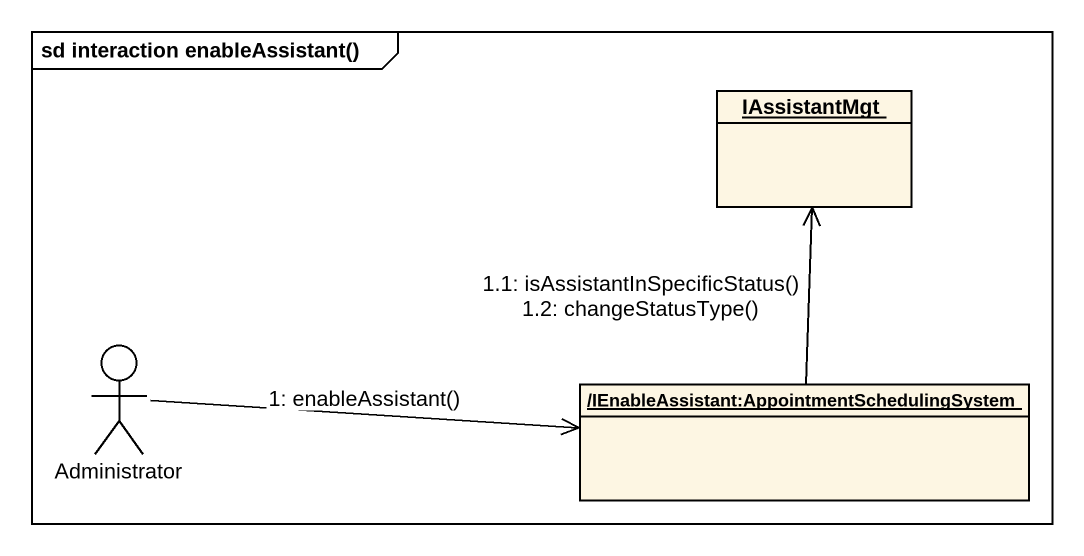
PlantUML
@startuml
mainframe sd interaction enableAssistant()
allowmixing
hide circle
hide empty members
object IAssistantMgt
actor Administrator
object "/IEnableAssistant:AppointmentSchedulingSystem" as IEnableAssistant
Administrator -right-> IEnableAssistant : 1: enableAssistant()
IEnableAssistant -up-> IAssistantMgt : 1.1: isAssistantInSpecificStatus()\n1.2: changeStatusType()
@enduml
